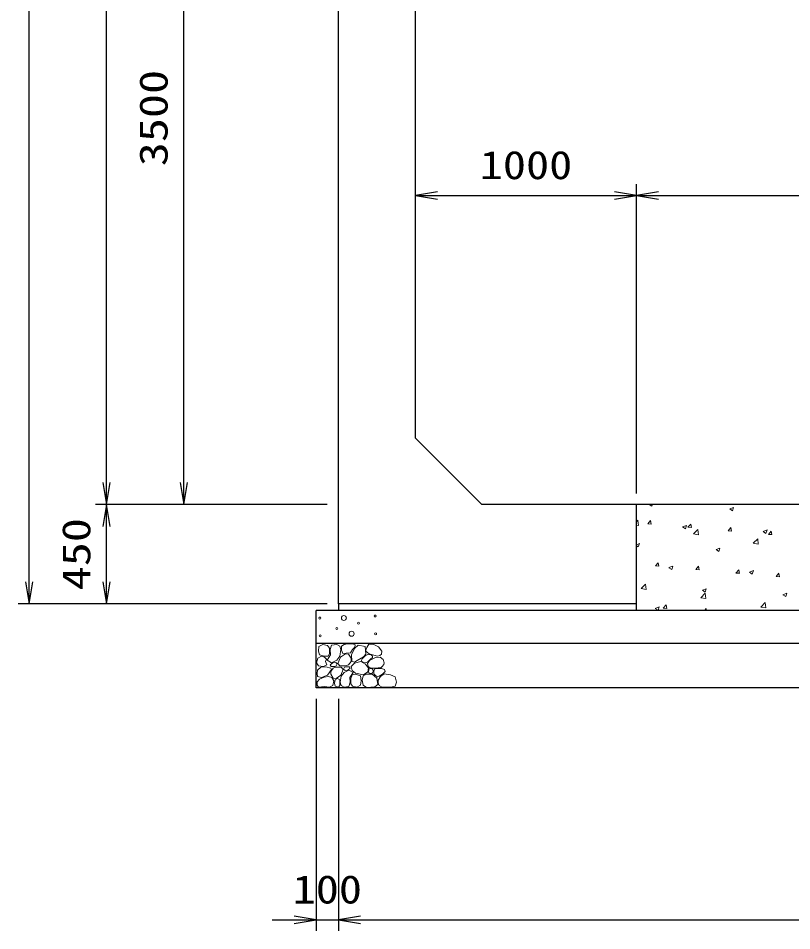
# Model space of a CAD drawing. Units: millimetres at full size. Extents: x 0 to 42050, y 0 to 29700.
# Drawn here: x 16225 to 19729, y 12420 to 16552 of the extents above; entities that cross this region are included whole.
import ezdxf
from ezdxf.enums import TextEntityAlignment as Align

# ---------------------------------------------------------------- set-up
doc = ezdxf.new("R2010")
doc.units = ezdxf.units.MM
for name, color, linetype, lineweight in [('D-DCR-HCHn', 4, 'Continuous', 9), ('D-STR-DIM', 7, 'Continuous', 25), ('D-STR-STRn', 1, 'Continuous', 25)]:
    doc.layers.add(name, color=color, linetype=linetype, lineweight=lineweight)
doc.styles.add('ＭＳ ゴシック', font='')
doc.styles.get('ＭＳ ゴシック').set_extended_font_data('MS Gothic')

# ---------------------------------------------------------------- blocks, each defined once
blk = doc.blocks.new('open_arrow')
at = {"color": 0, "linetype": 'Continuous', "lineweight": -2}
blk.add_lwpolyline([(7.5, 1.25), (0, 0), (7.5, -1.25)], dxfattribs=at)

msp = doc.modelspace()

# ---------------------------------------------------------------- linework, layer by layer
at = {"layer": 'D-DCR-HCHn'}
for p, q in [((19083.254, 14350), (19095.116, 14341.999)), ((19095.131, 14342.002), (19097.815, 14350)), ((19447.486, 14330.215), (19465.271, 14337.042)), ((19447.513, 14330.179), (19460.147, 14321.656)), ((19460.162, 14321.659), (19465.312, 14337.008)), ((19025, 14271.987), (19032.162, 14279.452)), ((19025, 14256.824), (19034.996, 14255.274)), ((19034.974, 14255.295), (19032.168, 14279.417)), ((19076.411, 14262.758), (19088.656, 14277.351)), ((19076.417, 14262.744), (19091.599, 14261.415)), ((19091.709, 14261.346), (19088.772, 14277.267)), ((19258.596, 14246.819), (19270.841, 14261.412)), ((19273.893, 14245.406), (19270.956, 14261.327)), ((19234.07, 14248.292), (19251.854, 14255.119)), ((19234.096, 14248.256), (19246.731, 14239.734)), ((19246.745, 14239.737), (19251.895, 14255.086)), ((19258.601, 14246.805), (19273.783, 14245.476)), ((19283.458, 14216.791), (19303.241, 14237.41)), ((19283.486, 14216.735), (19306.075, 14213.231)), ((19306.053, 14213.253), (19303.247, 14237.375)), ((19440.781, 14230.88), (19453.026, 14245.473)), ((19440.785, 14230.866), (19455.967, 14229.537)), ((19456.077, 14229.465), (19453.14, 14245.387)), ((19599.101, 14227.95), (19616.886, 14234.777)), ((19599.127, 14227.913), (19611.762, 14219.391)), ((19611.776, 14219.394), (19616.926, 14234.743)), ((19622.965, 14214.941), (19635.21, 14229.534)), ((19622.969, 14214.926), (19638.151, 14213.598)), ((19638.26, 14213.525), (19635.324, 14229.446)), ((19025, 14168.038), (19038.438, 14173.196)), ((19033.329, 14157.814), (19038.479, 14173.163)), ((19554.537, 14174.748), (19574.32, 14195.367)), ((19554.565, 14174.692), (19577.155, 14171.188)), ((19577.132, 14171.21), (19574.326, 14195.333)), ((19025, 14163.419), (19033.314, 14157.811)), ((19385.685, 14146.027), (19403.469, 14152.854)), ((19385.711, 14145.991), (19398.345, 14137.469)), ((19398.359, 14137.471), (19403.51, 14152.82)), ((19111.655, 14071.701), (19123.9, 14086.294)), ((19111.66, 14071.687), (19126.842, 14070.359)), ((19126.95, 14070.289), (19124.013, 14086.21)), ((19172.268, 14064.104), (19190.053, 14070.931)), ((19172.294, 14064.068), (19184.929, 14055.546)), ((19184.943, 14055.549), (19190.093, 14070.898)), ((19293.839, 14055.762), (19306.084, 14070.355)), ((19293.844, 14055.748), (19309.026, 14054.42)), ((19309.134, 14054.349), (19306.197, 14070.27)), ((19476.024, 14039.823), (19488.269, 14054.416)), ((19491.318, 14038.408), (19488.381, 14054.33)), ((19537.299, 14043.761), (19555.084, 14050.588)), ((19549.974, 14035.206), (19555.124, 14050.555)), ((19476.028, 14039.809), (19491.21, 14038.481)), ((19537.325, 14043.725), (19549.96, 14035.203)), ((19658.209, 14023.884), (19670.454, 14038.477)), ((19658.212, 14023.87), (19673.394, 14022.542)), ((19673.502, 14022.468), (19670.565, 14038.389)), ((19046.054, 13969.365), (19065.837, 13989.983)), ((19046.081, 13969.31), (19068.671, 13965.806)), ((19068.649, 13965.827), (19065.843, 13989.949)), ((19323.883, 13961.838), (19341.668, 13968.665)), ((19336.557, 13953.284), (19341.707, 13968.633)), ((19317.133, 13927.322), (19336.916, 13947.941)), ((19317.16, 13927.267), (19339.75, 13923.763)), ((19323.909, 13961.803), (19336.543, 13953.281)), ((19339.728, 13923.785), (19336.922, 13947.907)), ((19688.914, 13941.496), (19706.699, 13948.323)), ((19688.939, 13941.46), (19701.574, 13932.938)), ((19701.588, 13932.941), (19706.738, 13948.29)), ((19110.466, 13879.916), (19128.251, 13886.742)), ((19123.141, 13871.361), (19128.291, 13886.71)), ((19146.898, 13880.644), (19159.143, 13895.237)), ((19162.192, 13879.232), (19159.255, 13895.153)), ((19588.212, 13885.28), (19607.995, 13905.899)), ((19588.239, 13885.224), (19610.829, 13881.721)), ((19610.807, 13881.742), (19608.001, 13905.865)), ((19110.492, 13879.88), (19123.127, 13871.358)), ((19146.903, 13880.63), (19162.085, 13879.302)), ((19333.526, 13870), (19341.328, 13879.298)), ((19343.138, 13870), (19341.439, 13879.213))]:
    msp.add_line(p, q, dxfattribs=at)
msp.add_lwpolyline([(17718.432, 13718.547), (17701.093, 13716.446), (17689.258, 13708.701), (17689.626, 13689.819), (17695.514, 13676.087), (17710.025, 13676.185), (17730.107, 13679.153), (17739.799, 13693.689), (17749.082, 13703.492), (17751.884, 13714.345), (17739.099, 13718.547), (17718.082, 13718.547)], dxfattribs=at)
for points in [[(17626.198, 13711.594), (17605.395, 13716.217), (17586.904, 13706.971), (17584.592, 13686.168), (17589.215, 13669.988), (17612.33, 13663.053), (17628.51, 13663.053), (17635.444, 13674.611), (17635.444, 13700.037)], [(17644.69, 13713.906), (17637.756, 13693.102), (17640.067, 13669.988), (17623.887, 13644.562), (17644.69, 13633.005), (17667.805, 13644.562), (17681.673, 13663.053), (17686.296, 13693.102), (17681.673, 13709.283), (17667.805, 13716.217)], [(17748.447, 13636.214), (17735.689, 13640.569), (17734.425, 13668.678), (17747.512, 13697.359), (17764.448, 13713.536), (17796.403, 13707.032), (17799.133, 13671.913), (17788.816, 13659.876), (17760.739, 13644.301)], [(17807.012, 13679.601), (17800.964, 13685.086), (17799.897, 13690.792), (17803.414, 13703.305), (17813.71, 13717.61), (17836.004, 13716.105), (17857.571, 13705.811), (17872.195, 13685.597), (17870.021, 13672.456), (17863.02, 13665.716), (17851.769, 13663.215), (17835.511, 13667.483), (17814.289, 13674.481)], [(17582.281, 13653.808), (17575.346, 13633.005), (17584.592, 13619.136), (17607.707, 13616.824), (17623.488, 13623.599), (17616.952, 13639.939), (17621.575, 13649.185), (17612.33, 13658.431), (17598.461, 13663.053)], [(17683.985, 13658.431), (17672.427, 13630.693), (17681.673, 13619.136), (17709.411, 13619.136), (17720.968, 13623.759), (17732.525, 13639.939), (17732.525, 13653.808), (17720.968, 13672.299), (17707.099, 13674.611)], [(17788.203, 13579.532), (17752.829, 13586.129), (17737.782, 13598.266), (17733.03, 13617.263), (17747.713, 13631.629), (17776.323, 13639.69), (17797.97, 13626.761), (17811.961, 13609.347), (17808.002, 13591.67)], [(17779.798, 13645.711), (17781.454, 13639.566), (17787.011, 13635.193), (17799.19, 13633.302), (17810.305, 13639.802), (17820.592, 13649.138), (17829.858, 13657.333), (17829.635, 13663.462), (17823.736, 13668.875), (17809.203, 13670.356), (17796.47, 13664.383), (17787.011, 13655.165), (17782.281, 13650.556)], [(17868.372, 13611.832), (17873.688, 13616.874), (17880.476, 13625.68), (17882.145, 13633.275), (17878.144, 13647.685), (17864.088, 13658.67), (17843.907, 13657.89), (17816.698, 13643.001), (17807.086, 13630.757), (17810.152, 13616.784), (17819.778, 13610.04), (17828.599, 13609.145), (17842.363, 13609.524), (17855.808, 13611.002)], [(17626.155, 13577.009), (17643.277, 13602.692), (17641.137, 13609.112), (17617.594, 13615.533), (17596.192, 13613.393), (17581.21, 13600.551), (17579.07, 13585.57), (17581.21, 13570.588), (17598.332, 13566.308)], [(17649.313, 13633.005), (17637.756, 13623.759), (17642.379, 13616.824), (17658.559, 13616.824), (17665.493, 13619.136), (17670.116, 13628.382), (17663.182, 13635.316)], [(17686.082, 13577.009), (17696.783, 13602.692), (17688.222, 13613.393), (17662.539, 13613.393), (17651.838, 13609.112), (17641.137, 13594.131), (17641.137, 13581.289), (17651.838, 13564.167), (17664.679, 13562.027)], [(17722.466, 13525.643), (17728.886, 13544.905), (17726.746, 13566.308), (17741.728, 13589.85), (17722.466, 13600.551), (17701.063, 13589.85), (17688.222, 13572.728), (17683.941, 13544.905), (17688.222, 13529.924), (17701.063, 13523.503)], [(17718.185, 13600.551), (17728.886, 13609.112), (17724.606, 13615.533), (17709.624, 13615.533), (17703.204, 13613.393), (17698.923, 13604.832), (17705.344, 13598.411)], [(17824.971, 13585.265), (17829.183, 13588.446), (17832.686, 13593.505), (17832.81, 13600.431), (17828.414, 13606.067), (17820.769, 13607.977), (17814.356, 13606.179), (17812.704, 13600.442), (17811.896, 13594.835), (17812.881, 13587.456), (17818.975, 13584.127)], [(17852.597, 13570.331), (17842.895, 13575.079), (17835.89, 13583.822), (17835.719, 13595.084), (17839.942, 13605.627), (17855.189, 13607.625), (17870.054, 13608.018), (17884.481, 13602.512), (17886.849, 13593.273), (17874.54, 13582.195), (17859.555, 13573.15)], [(17634.716, 13523.503), (17649.698, 13529.924), (17653.978, 13551.326), (17645.417, 13566.308), (17630.435, 13570.588), (17611.173, 13568.448), (17589.771, 13559.887), (17579.07, 13547.045), (17579.07, 13532.064), (17585.49, 13523.503), (17611.173, 13525.643)], [(17681.801, 13529.924), (17681.801, 13555.606), (17671.1, 13562.027), (17660.399, 13555.606), (17658.259, 13540.625), (17660.399, 13527.783), (17675.381, 13523.503)], [(17739.588, 13527.783), (17758.85, 13523.503), (17775.972, 13532.064), (17778.112, 13551.326), (17775.968, 13574.878), (17752.429, 13582.327), (17737.447, 13578.603), (17731.027, 13562.027), (17731.027, 13538.484)], [(17787.352, 13573.637), (17802.306, 13582.556), (17828.44, 13582.292), (17849.93, 13563.525), (17853.643, 13534.899), (17839.853, 13524.245), (17803.098, 13521.871), (17786.731, 13531.633), (17782.172, 13554.06)], [(17884.972, 13522.493), (17869.837, 13524.274), (17859.866, 13529.787), (17855.835, 13542.722), (17855.945, 13554.963), (17865.172, 13571.678), (17883.242, 13582.822), (17910.731, 13578.403), (17932.453, 13570.334), (17937.643, 13546.125), (17933.03, 13528.257), (17911.884, 13522.877)]]:
    msp.add_lwpolyline(points, close=True, dxfattribs=at)
for centre, radius in [((17700.004, 13836.145), 11.25), ((17842.197, 13845.221), 4.5), ((17591.091, 13836.145), 4.5), ((17766.563, 13812.459), 4.5), ((17592.803, 13755.879), 4.5), ((17668.437, 13788.641), 4.5), ((17734.996, 13764.955), 11.25), ((17843.909, 13764.955), 4.5)]:
    msp.add_circle(centre, radius, dxfattribs=at)
at = {"layer": 'D-STR-DIM'}
for p, q in [((16275, 13900), (16275, 19700)), ((16625, 14350), (16625, 19350)), ((16975, 14350), (16975, 17850)), ((19025, 14400), (19025, 15800)), ((19025, 14400), (19025, 15800)), ((18025, 15750), (19025, 15750)), ((19025, 15750), (23025, 15750)), ((17625, 14350), (16575, 14350)), ((17625, 14350), (16575, 14350)), ((16625, 13900), (16625, 14350)), ((17625, 14350), (16925, 14350)), ((17625, 13900), (16225, 13900)), ((17625, 13900), (16575, 13900)), ((17575, 13470), (17575, 12420)), ((17675, 13470), (17675, 12420)), ((17675, 13470), (17675, 12420)), ((17375, 12470), (17875, 12470)), ((17675, 12470), (24375, 12470))]:
    msp.add_line(p, q, dxfattribs=at)
at = {"layer": 'D-STR-STRn'}
for p, q in [((17675, 13900), (17675, 19700)), ((18025, 14650), (18025, 19050)), ((18325, 14350), (18025, 14650)), ((23725, 14350), (18325, 14350)), ((19025, 13870), (19025, 14350)), ((19025, 13900), (17675, 13900)), ((17675, 13900), (17675, 13870)), ((24475, 13870), (17575, 13870)), ((17575, 13520), (17575, 13870)), ((24475, 13720), (17575, 13720)), ((24475, 13520), (17575, 13520))]:
    msp.add_line(p, q, dxfattribs=at)

# ---------------------------------------------------------------- block references
at = {"layer": 'D-STR-DIM', "xscale": 13.3, "yscale": 13.3}
for p in [(18025, 15750), (19025, 15750), (17675, 12470), (17675, 12470)]:
    msp.add_blockref('open_arrow', p, dxfattribs=at)
for p, rotation in [((19025, 15750), 180), ((16625, 14350), 90), ((16975, 14350), 90), ((16625, 14350), 270), ((16275, 13900), 90), ((16625, 13900), 90), ((17575, 12470), 180)]:
    msp.add_blockref('open_arrow', p, dxfattribs=dict(at, rotation=rotation))

# ---------------------------------------------------------------- texts
at = {"layer": 'D-STR-DIM', "style": 'ＭＳ ゴシック', "width": 1.25}
for s, p in [('3500', (16837.5, 16100)), ('450', (16487.5, 14125))]:
    msp.add_text(s, height=128.3, rotation=90, dxfattribs=at).set_placement(p, align=Align.MIDDLE_CENTER)
at = {"layer": 'D-STR-DIM', "style": 'ＭＳ ゴシック', "width": 1.2}
for s, p in [('1000', (18525, 15887.5)), ('100', (17625, 12607.5))]:
    msp.add_text(s, height=128.3, dxfattribs=at).set_placement(p, align=Align.MIDDLE_CENTER)

doc.saveas('drawing.dxf')
